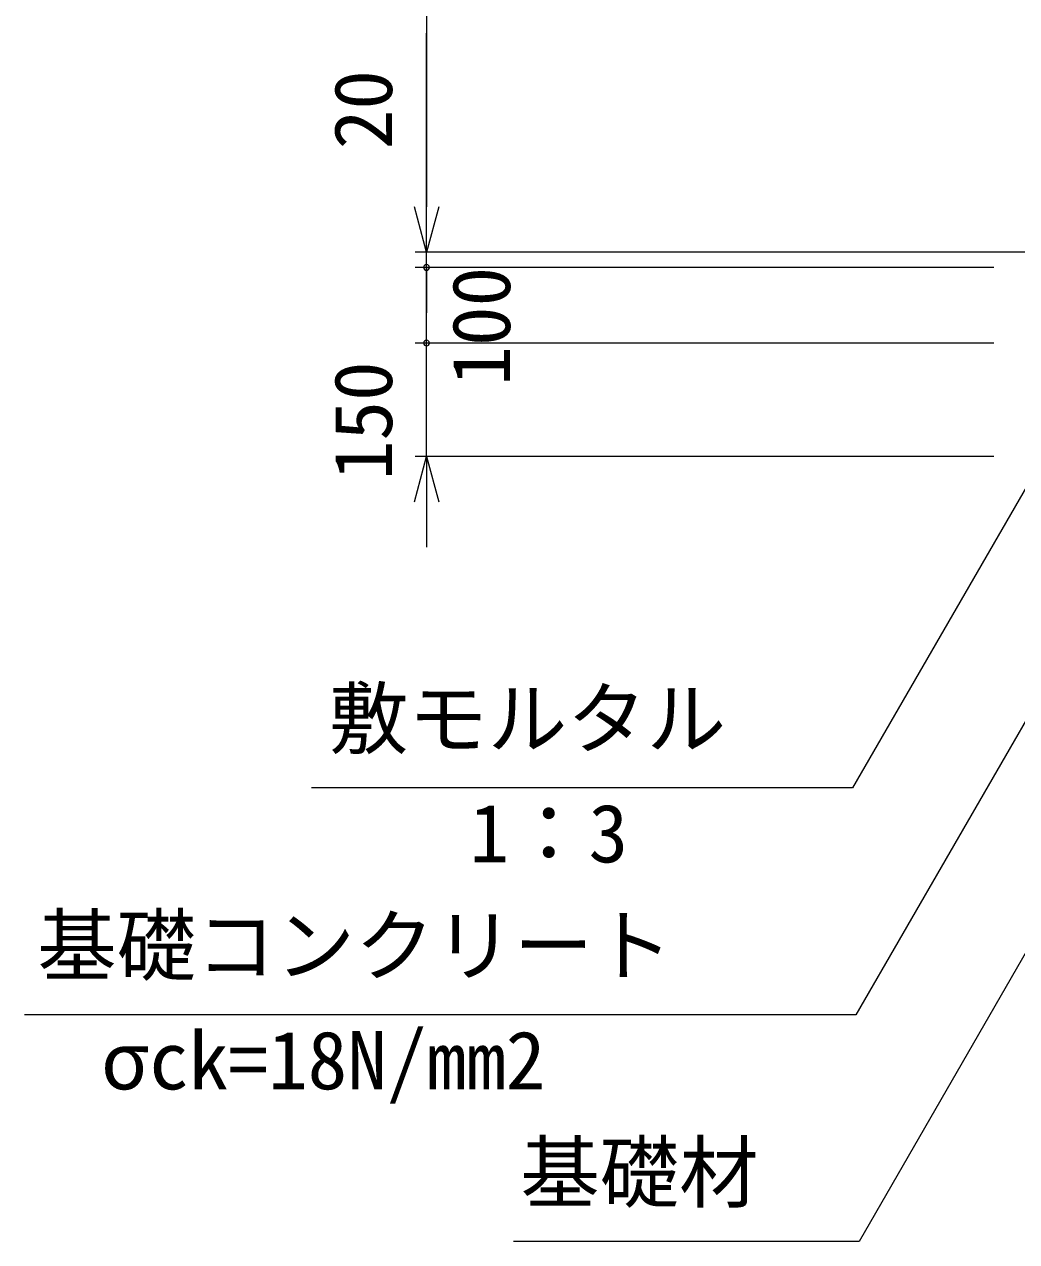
# Model space of a CAD drawing. Units: millimetres, scale not verified, with parts at other scales. Extents: x 748 to 253048, y 13754 to 73154.
# Drawn here: x 94018 to 98390, y 42337 to 47701 of the extents above; entities that cross this region are included whole.
import ezdxf
from ezdxf.enums import TextEntityAlignment as Align

# ---------------------------------------------------------------- set-up
doc = ezdxf.new("R2010")
doc.units = ezdxf.units.MM
doc.header["$LTSCALE"] = 300
for name, color, linetype, lineweight in [('0_2', 1, 'Continuous', 18), ('D-STR-DIM', 7, 'Continuous', 18), ('D-STR-HTXT', 7, 'Continuous', 18)]:
    doc.layers.add(name, color=color, linetype=linetype, lineweight=lineweight)
doc.styles.add('ＭＳ ゴシック', font='')
doc.styles.get('ＭＳ ゴシック').set_extended_font_data('MS Gothic')

msp = doc.modelspace()

# ---------------------------------------------------------------- linework, layer by layer
at = {"layer": '0_2'}
for p, q in [((95790.1, 46696.4), (95736.5, 46896.4)), ((95790.1, 46696.4), (95736.5, 46896.4)), ((95843.7, 46896.4), (95790.1, 46696.4)), ((95790.1, 46696.4), (95790.1, 46896.4)), ((95843.7, 46896.4), (95790.1, 46696.4)), ((95790.1, 46696.4), (95790.1, 46896.4)), ((95736.5, 45596.4), (95790.1, 45796.4)), ((95790.1, 45796.4), (95843.7, 45596.4)), ((95790.1, 45796.4), (95790.1, 45596.4))]:
    msp.add_line(p, q, dxfattribs=at)
for centre, start, end in [((95790.1, 46629.7), 90, 270), ((95790.1, 46629.7), 90, 270), ((95790.1, 46629.7), 270, 90), ((95790.1, 46629.7), 270, 90), ((95790.1, 46296.4), 90, 270), ((95790.1, 46296.4), 90, 270), ((95790.1, 46296.4), 270, 90), ((95790.1, 46296.4), 270, 90)]:
    msp.add_arc(centre, 12.5, start, end, dxfattribs=at)
at = {"layer": 'D-STR-DIM'}
for p, q in [((95790.1, 53829.7), (95790.1, 46896.4)), ((95790.1, 46896.4), (95790.1, 47662.1)), ((98623.4, 46696.4), (95740.1, 46696.4)), ((98623.4, 46696.4), (95740.1, 46696.4)), ((95790.1, 46629.7), (95790.1, 46696.4)), ((98290.1, 46629.7), (95740.1, 46629.7)), ((98290.1, 46629.7), (95740.1, 46629.7)), ((95790.1, 46296.4), (95790.1, 46629.7)), ((95790.1, 46629.7), (95790.1, 46429.7)), ((95790.1, 46296.4), (95790.1, 46496.4)), ((98290.1, 46296.4), (95740.1, 46296.4)), ((98290.1, 46296.4), (95740.1, 46296.4)), ((95790.1, 45796.4), (95790.1, 46296.4)), ((98290.1, 45796.4), (95740.1, 45796.4)), ((95790.1, 45596.4), (95790.1, 45396.4))]:
    msp.add_line(p, q, dxfattribs=at)
at = {"layer": 'D-STR-HTXT'}
for p, q in [((98921.6, 46509.9), (97667, 44336.8)), ((99413.7, 46335.8), (97681.7, 43336.8)), ((99709.7, 45834), (97696.5, 42336.8)), ((97667, 44336.8), (95282.8, 44336.8)), ((97681.7, 43336.8), (94017.7, 43336.8)), ((97696.5, 42336.8), (96173.7, 42336.8))]:
    msp.add_line(p, q, dxfattribs=at)

# ---------------------------------------------------------------- texts
at = {"layer": 'D-STR-DIM', "color": 1, "style": 'ＭＳ ゴシック'}
for s, p in [('20', (95715.1, 47150.1)), ('100', (96235.2, 46108.6)), ('150', (95715.1, 45692))]:
    msp.add_text(s, height=256.6, rotation=90, dxfattribs=at).set_placement(p, align=Align.BOTTOM_LEFT)
at = {"layer": 'D-STR-HTXT', "color": 1, "style": 'ＭＳ ゴシック'}
for s, p in [('敷モルタル', (95359.6, 44436.8)), ('1：3', (95979, 43931)), ('基礎コンクリート', (94074.6, 43436.8)), ('σck=18N/mm2', (94355.2, 42931)), ('基礎材', (96203.1, 42436.8))]:
    msp.add_text(s, height=256.6, dxfattribs=at).set_placement(p, align=Align.BOTTOM_LEFT)

doc.saveas('drawing.dxf')
